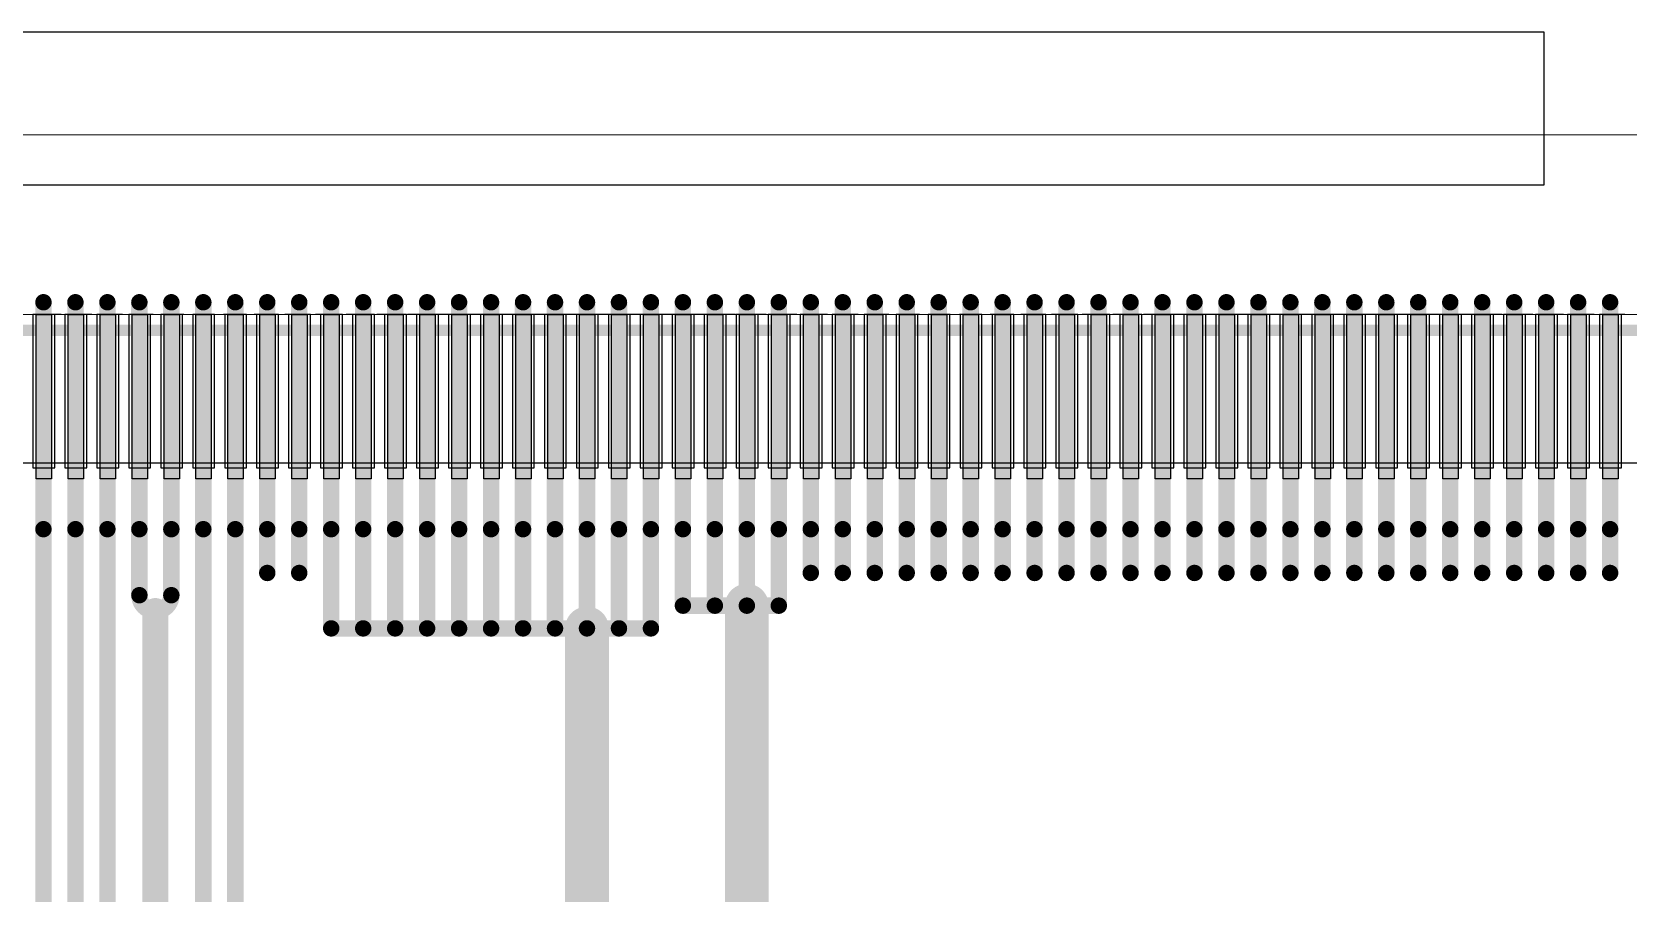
# Model space of a CAD drawing. Header units: millimetres. Extents: x 2479 to 2803, y 2230 to 2386.
# Drawn here: x 2553.25 to 2560.54, y 2305.54 to 2309.48 of the extents above; entities that cross this region are included whole.
import ezdxf

# ---------------------------------------------------------------- set-up
doc = ezdxf.new("R2010")
doc.units = ezdxf.units.MM
for name, color, linetype in [('DWG', 7, 'Continuous'), ('fpc', 40, 'Continuous'), ('LAYER_23', 9, 'Continuous')]:
    doc.layers.add(name, color=color, linetype=linetype)
doc.layers.add('OBJ-DIM标注层', color=2, linetype='Continuous', lineweight=18)

# ---------------------------------------------------------------- blocks, each defined once
blk = doc.blocks.new('ROUND_11')
at = {"const_width": 0.0375}
blk.add_lwpolyline([(-0.01875, 0, 1), (0.01875, 0, 1)], format="xyb", close=True, dxfattribs=at)
blk = doc.blocks.new('ROUND_14')
at = {"const_width": 0.06}
blk.add_lwpolyline([(-0.03, 0, 1), (0.03, 0, 1)], format="xyb", close=True, dxfattribs=at)
blk = doc.blocks.new('ROUND_17')
at = {"const_width": 0.1}
blk.add_lwpolyline([(-0.05, 0, 1), (0.05, 0, 1)], format="xyb", close=True, dxfattribs=at)

msp = doc.modelspace()

# ---------------------------------------------------------------- linework, layer by layer
at = {"color": 0}
for p, q in [((2553.3553, 2308.1869), (2553.2553, 2308.1869)), ((2553.2553, 2308.1869), (2553.2553, 2307.4869)), ((2553.3553, 2308.1869), (2553.2553, 2308.1869)), ((2553.2553, 2308.1869), (2553.2553, 2307.4869)), ((2553.3843, 2308.1869), (2553.2863, 2308.1869)), ((2553.3843, 2308.1869), (2553.2863, 2308.1869)), ((2553.3553, 2307.4869), (2553.3553, 2308.1869)), ((2553.3553, 2307.4869), (2553.3553, 2308.1869)), ((2553.5013, 2308.1869), (2553.4013, 2308.1869)), ((2553.4013, 2308.1869), (2553.4013, 2307.4869)), ((2553.5013, 2308.1869), (2553.4013, 2308.1869)), ((2553.4013, 2308.1869), (2553.4013, 2307.4869)), ((2553.5243, 2308.1869), (2553.4263, 2308.1869)), ((2553.5243, 2308.1869), (2553.4263, 2308.1869)), ((2553.5013, 2307.4869), (2553.5013, 2308.1869)), ((2553.5013, 2307.4869), (2553.5013, 2308.1869)), ((2553.6473, 2308.1869), (2553.5473, 2308.1869)), ((2553.5473, 2308.1869), (2553.5473, 2307.4869)), ((2553.6473, 2308.1869), (2553.5473, 2308.1869)), ((2553.5473, 2308.1869), (2553.5473, 2307.4869)), ((2553.6643, 2308.1869), (2553.5663, 2308.1869)), ((2553.6643, 2308.1869), (2553.5663, 2308.1869)), ((2553.6473, 2307.4869), (2553.6473, 2308.1869)), ((2553.6473, 2307.4869), (2553.6473, 2308.1869)), ((2553.7933, 2308.1869), (2553.6933, 2308.1869)), ((2553.6933, 2308.1869), (2553.6933, 2307.4869)), ((2553.7933, 2308.1869), (2553.6933, 2308.1869)), ((2553.6933, 2308.1869), (2553.6933, 2307.4869)), ((2553.8043, 2308.1869), (2553.7063, 2308.1869)), ((2553.8043, 2308.1869), (2553.7063, 2308.1869)), ((2553.7933, 2307.4869), (2553.7933, 2308.1869)), ((2553.7933, 2307.4869), (2553.7933, 2308.1869)), ((2553.9393, 2308.1869), (2553.8393, 2308.1869)), ((2553.8393, 2308.1869), (2553.8393, 2307.4869)), ((2553.9393, 2308.1869), (2553.8393, 2308.1869)), ((2553.8393, 2308.1869), (2553.8393, 2307.4869)), ((2553.9443, 2308.1869), (2553.8463, 2308.1869)), ((2553.9443, 2308.1869), (2553.8463, 2308.1869)), ((2553.9393, 2307.4869), (2553.9393, 2308.1869)), ((2553.9393, 2307.4869), (2553.9393, 2308.1869)), ((2554.0853, 2308.1869), (2553.9853, 2308.1869)), ((2553.9853, 2308.1869), (2553.9853, 2307.4869)), ((2554.0853, 2308.1869), (2553.9853, 2308.1869)), ((2553.9853, 2308.1869), (2553.9853, 2307.4869)), ((2554.0843, 2308.1869), (2553.9863, 2308.1869)), ((2554.0843, 2308.1869), (2553.9863, 2308.1869)), ((2554.0853, 2307.4869), (2554.0853, 2308.1869)), ((2554.0853, 2307.4869), (2554.0853, 2308.1869)), ((2554.2243, 2308.1869), (2554.1263, 2308.1869)), ((2554.2243, 2308.1869), (2554.1263, 2308.1869)), ((2554.2313, 2308.1869), (2554.1313, 2308.1869)), ((2554.1313, 2308.1869), (2554.1313, 2307.4869)), ((2554.2313, 2308.1869), (2554.1313, 2308.1869)), ((2554.1313, 2308.1869), (2554.1313, 2307.4869)), ((2554.2313, 2307.4869), (2554.2313, 2308.1869)), ((2554.2313, 2307.4869), (2554.2313, 2308.1869)), ((2554.3643, 2308.1869), (2554.2663, 2308.1869)), ((2554.3643, 2308.1869), (2554.2663, 2308.1869)), ((2554.3773, 2308.1869), (2554.2773, 2308.1869)), ((2554.2773, 2308.1869), (2554.2773, 2307.4869)), ((2554.3773, 2308.1869), (2554.2773, 2308.1869)), ((2554.2773, 2308.1869), (2554.2773, 2307.4869)), ((2554.3773, 2307.4869), (2554.3773, 2308.1869)), ((2554.3773, 2307.4869), (2554.3773, 2308.1869)), ((2554.5043, 2308.1869), (2554.4063, 2308.1869)), ((2554.5043, 2308.1869), (2554.4063, 2308.1869)), ((2554.5233, 2308.1869), (2554.4233, 2308.1869)), ((2554.4233, 2308.1869), (2554.4233, 2307.4869)), ((2554.5233, 2308.1869), (2554.4233, 2308.1869)), ((2554.4233, 2308.1869), (2554.4233, 2307.4869)), ((2554.5233, 2307.4869), (2554.5233, 2308.1869)), ((2554.5233, 2307.4869), (2554.5233, 2308.1869)), ((2554.6443, 2308.1869), (2554.5463, 2308.1869)), ((2554.6443, 2308.1869), (2554.5463, 2308.1869)), ((2554.6693, 2308.1869), (2554.5693, 2308.1869)), ((2554.5693, 2308.1869), (2554.5693, 2307.4869)), ((2554.6693, 2308.1869), (2554.5693, 2308.1869)), ((2554.5693, 2308.1869), (2554.5693, 2307.4869)), ((2554.6693, 2307.4869), (2554.6693, 2308.1869)), ((2554.6693, 2307.4869), (2554.6693, 2308.1869)), ((2554.7843, 2308.1869), (2554.6863, 2308.1869)), ((2554.7843, 2308.1869), (2554.6863, 2308.1869)), ((2554.8153, 2308.1869), (2554.7153, 2308.1869)), ((2554.7153, 2308.1869), (2554.7153, 2307.4869)), ((2554.8153, 2308.1869), (2554.7153, 2308.1869)), ((2554.7153, 2308.1869), (2554.7153, 2307.4869)), ((2554.8153, 2307.4869), (2554.8153, 2308.1869)), ((2554.8153, 2307.4869), (2554.8153, 2308.1869)), ((2554.9243, 2308.1869), (2554.8263, 2308.1869)), ((2554.9243, 2308.1869), (2554.8263, 2308.1869)), ((2554.9613, 2308.1869), (2554.8613, 2308.1869)), ((2554.8613, 2308.1869), (2554.8613, 2307.4869)), ((2554.9613, 2308.1869), (2554.8613, 2308.1869)), ((2554.8613, 2308.1869), (2554.8613, 2307.4869)), ((2554.9613, 2307.4869), (2554.9613, 2308.1869)), ((2554.9613, 2307.4869), (2554.9613, 2308.1869)), ((2555.0643, 2308.1869), (2554.9663, 2308.1869)), ((2555.0643, 2308.1869), (2554.9663, 2308.1869)), ((2555.1073, 2308.1869), (2555.0073, 2308.1869)), ((2555.0073, 2308.1869), (2555.0073, 2307.4869)), ((2555.1073, 2308.1869), (2555.0073, 2308.1869)), ((2555.0073, 2308.1869), (2555.0073, 2307.4869)), ((2555.2043, 2308.1869), (2555.1063, 2308.1869)), ((2555.2043, 2308.1869), (2555.1063, 2308.1869)), ((2555.1073, 2307.4869), (2555.1073, 2308.1869)), ((2555.1073, 2307.4869), (2555.1073, 2308.1869)), ((2555.2533, 2308.1869), (2555.1533, 2308.1869)), ((2555.1533, 2308.1869), (2555.1533, 2307.4869)), ((2555.2533, 2308.1869), (2555.1533, 2308.1869)), ((2555.1533, 2308.1869), (2555.1533, 2307.4869)), ((2555.3443, 2308.1869), (2555.2463, 2308.1869)), ((2555.3443, 2308.1869), (2555.2463, 2308.1869)), ((2555.2533, 2307.4869), (2555.2533, 2308.1869)), ((2555.2533, 2307.4869), (2555.2533, 2308.1869)), ((2555.3993, 2308.1869), (2555.2993, 2308.1869)), ((2555.2993, 2308.1869), (2555.2993, 2307.4869)), ((2555.3993, 2308.1869), (2555.2993, 2308.1869)), ((2555.2993, 2308.1869), (2555.2993, 2307.4869)), ((2555.4843, 2308.1869), (2555.3863, 2308.1869)), ((2555.4843, 2308.1869), (2555.3863, 2308.1869)), ((2555.3993, 2307.4869), (2555.3993, 2308.1869)), ((2555.3993, 2307.4869), (2555.3993, 2308.1869)), ((2555.5453, 2308.1869), (2555.4453, 2308.1869)), ((2555.4453, 2308.1869), (2555.4453, 2307.4869)), ((2555.5453, 2308.1869), (2555.4453, 2308.1869)), ((2555.4453, 2308.1869), (2555.4453, 2307.4869)), ((2555.6243, 2308.1869), (2555.5263, 2308.1869)), ((2555.6243, 2308.1869), (2555.5263, 2308.1869)), ((2555.5453, 2307.4869), (2555.5453, 2308.1869)), ((2555.5453, 2307.4869), (2555.5453, 2308.1869)), ((2555.6913, 2308.1869), (2555.5913, 2308.1869)), ((2555.5913, 2308.1869), (2555.5913, 2307.4869)), ((2555.6913, 2308.1869), (2555.5913, 2308.1869)), ((2555.5913, 2308.1869), (2555.5913, 2307.4869)), ((2555.7643, 2308.1869), (2555.6663, 2308.1869)), ((2555.7643, 2308.1869), (2555.6663, 2308.1869)), ((2555.6913, 2307.4869), (2555.6913, 2308.1869)), ((2555.6913, 2307.4869), (2555.6913, 2308.1869)), ((2555.8373, 2308.1869), (2555.7373, 2308.1869)), ((2555.7373, 2308.1869), (2555.7373, 2307.4869)), ((2555.8373, 2308.1869), (2555.7373, 2308.1869)), ((2555.7373, 2308.1869), (2555.7373, 2307.4869)), ((2555.9043, 2308.1869), (2555.8063, 2308.1869)), ((2555.9043, 2308.1869), (2555.8063, 2308.1869)), ((2555.8373, 2307.4869), (2555.8373, 2308.1869)), ((2555.8373, 2307.4869), (2555.8373, 2308.1869)), ((2555.9833, 2308.1869), (2555.8833, 2308.1869)), ((2555.8833, 2308.1869), (2555.8833, 2307.4869)), ((2555.9833, 2308.1869), (2555.8833, 2308.1869)), ((2555.8833, 2308.1869), (2555.8833, 2307.4869)), ((2556.0443, 2308.1869), (2555.9463, 2308.1869)), ((2556.0443, 2308.1869), (2555.9463, 2308.1869)), ((2555.9833, 2307.4869), (2555.9833, 2308.1869)), ((2555.9833, 2307.4869), (2555.9833, 2308.1869)), ((2556.1293, 2308.1869), (2556.0293, 2308.1869)), ((2556.0293, 2308.1869), (2556.0293, 2307.4869)), ((2556.1293, 2308.1869), (2556.0293, 2308.1869)), ((2556.0293, 2308.1869), (2556.0293, 2307.4869)), ((2556.1843, 2308.1869), (2556.0863, 2308.1869)), ((2556.1843, 2308.1869), (2556.0863, 2308.1869)), ((2556.1293, 2307.4869), (2556.1293, 2308.1869)), ((2556.1293, 2307.4869), (2556.1293, 2308.1869)), ((2556.2753, 2308.1869), (2556.1753, 2308.1869)), ((2556.1753, 2308.1869), (2556.1753, 2307.4869)), ((2556.2753, 2308.1869), (2556.1753, 2308.1869)), ((2556.1753, 2308.1869), (2556.1753, 2307.4869)), ((2556.3243, 2308.1869), (2556.2263, 2308.1869)), ((2556.3243, 2308.1869), (2556.2263, 2308.1869)), ((2556.2753, 2307.4869), (2556.2753, 2308.1869)), ((2556.2753, 2307.4869), (2556.2753, 2308.1869)), ((2556.4213, 2308.1869), (2556.3213, 2308.1869)), ((2556.3213, 2308.1869), (2556.3213, 2307.4869)), ((2556.4213, 2308.1869), (2556.3213, 2308.1869)), ((2556.3213, 2308.1869), (2556.3213, 2307.4869)), ((2556.4643, 2308.1869), (2556.3663, 2308.1869)), ((2556.4643, 2308.1869), (2556.3663, 2308.1869)), ((2556.4213, 2307.4869), (2556.4213, 2308.1869)), ((2556.4213, 2307.4869), (2556.4213, 2308.1869)), ((2556.5673, 2308.1869), (2556.4673, 2308.1869)), ((2556.4673, 2308.1869), (2556.4673, 2307.4869)), ((2556.5673, 2308.1869), (2556.4673, 2308.1869)), ((2556.4673, 2308.1869), (2556.4673, 2307.4869)), ((2556.6043, 2308.1869), (2556.5063, 2308.1869)), ((2556.6043, 2308.1869), (2556.5063, 2308.1869)), ((2556.5673, 2307.4869), (2556.5673, 2308.1869)), ((2556.5673, 2307.4869), (2556.5673, 2308.1869)), ((2556.7133, 2308.1869), (2556.6133, 2308.1869)), ((2556.6133, 2308.1869), (2556.6133, 2307.4869)), ((2556.7133, 2308.1869), (2556.6133, 2308.1869)), ((2556.6133, 2308.1869), (2556.6133, 2307.4869)), ((2556.7443, 2308.1869), (2556.6463, 2308.1869)), ((2556.7443, 2308.1869), (2556.6463, 2308.1869)), ((2556.7133, 2307.4869), (2556.7133, 2308.1869)), ((2556.7133, 2307.4869), (2556.7133, 2308.1869)), ((2556.8593, 2308.1869), (2556.7593, 2308.1869)), ((2556.7593, 2308.1869), (2556.7593, 2307.4869)), ((2556.8593, 2308.1869), (2556.7593, 2308.1869)), ((2556.7593, 2308.1869), (2556.7593, 2307.4869)), ((2556.8843, 2308.1869), (2556.7863, 2308.1869)), ((2556.8843, 2308.1869), (2556.7863, 2308.1869)), ((2556.8593, 2307.4869), (2556.8593, 2308.1869)), ((2556.8593, 2307.4869), (2556.8593, 2308.1869)), ((2557.0053, 2308.1869), (2556.9053, 2308.1869)), ((2556.9053, 2308.1869), (2556.9053, 2307.4869)), ((2557.0053, 2308.1869), (2556.9053, 2308.1869)), ((2556.9053, 2308.1869), (2556.9053, 2307.4869)), ((2557.0243, 2308.1869), (2556.9263, 2308.1869)), ((2557.0243, 2308.1869), (2556.9263, 2308.1869)), ((2557.0053, 2307.4869), (2557.0053, 2308.1869)), ((2557.0053, 2307.4869), (2557.0053, 2308.1869)), ((2557.1513, 2308.1869), (2557.0513, 2308.1869)), ((2557.0513, 2308.1869), (2557.0513, 2307.4869)), ((2557.1513, 2308.1869), (2557.0513, 2308.1869)), ((2557.0513, 2308.1869), (2557.0513, 2307.4869)), ((2557.1643, 2308.1869), (2557.0663, 2308.1869)), ((2557.1643, 2308.1869), (2557.0663, 2308.1869)), ((2557.1513, 2307.4869), (2557.1513, 2308.1869)), ((2557.1513, 2307.4869), (2557.1513, 2308.1869)), ((2557.2973, 2308.1869), (2557.1973, 2308.1869)), ((2557.1973, 2308.1869), (2557.1973, 2307.4869)), ((2557.2973, 2308.1869), (2557.1973, 2308.1869)), ((2557.1973, 2308.1869), (2557.1973, 2307.4869)), ((2557.3043, 2308.1869), (2557.2063, 2308.1869)), ((2557.3043, 2308.1869), (2557.2063, 2308.1869)), ((2557.2973, 2307.4869), (2557.2973, 2308.1869)), ((2557.2973, 2307.4869), (2557.2973, 2308.1869)), ((2557.4433, 2308.1869), (2557.3433, 2308.1869)), ((2557.3433, 2308.1869), (2557.3433, 2307.4869)), ((2557.4433, 2308.1869), (2557.3433, 2308.1869)), ((2557.3433, 2308.1869), (2557.3433, 2307.4869)), ((2557.4443, 2308.1869), (2557.3463, 2308.1869)), ((2557.4443, 2308.1869), (2557.3463, 2308.1869)), ((2557.4433, 2307.4869), (2557.4433, 2308.1869)), ((2557.4433, 2307.4869), (2557.4433, 2308.1869)), ((2557.5843, 2308.1869), (2557.4863, 2308.1869)), ((2557.5843, 2308.1869), (2557.4863, 2308.1869)), ((2557.5893, 2308.1869), (2557.4893, 2308.1869)), ((2557.4893, 2308.1869), (2557.4893, 2307.4869)), ((2557.5893, 2308.1869), (2557.4893, 2308.1869)), ((2557.4893, 2308.1869), (2557.4893, 2307.4869)), ((2557.5893, 2307.4869), (2557.5893, 2308.1869)), ((2557.5893, 2307.4869), (2557.5893, 2308.1869)), ((2557.7243, 2308.1869), (2557.6263, 2308.1869)), ((2557.7243, 2308.1869), (2557.6263, 2308.1869)), ((2557.7353, 2308.1869), (2557.6353, 2308.1869)), ((2557.6353, 2308.1869), (2557.6353, 2307.4869)), ((2557.7353, 2308.1869), (2557.6353, 2308.1869)), ((2557.6353, 2308.1869), (2557.6353, 2307.4869)), ((2557.7353, 2307.4869), (2557.7353, 2308.1869)), ((2557.7353, 2307.4869), (2557.7353, 2308.1869)), ((2557.8643, 2308.1869), (2557.7663, 2308.1869)), ((2557.8643, 2308.1869), (2557.7663, 2308.1869)), ((2557.8813, 2308.1869), (2557.7813, 2308.1869)), ((2557.7813, 2308.1869), (2557.7813, 2307.4869)), ((2557.8813, 2308.1869), (2557.7813, 2308.1869)), ((2557.7813, 2308.1869), (2557.7813, 2307.4869)), ((2557.8813, 2307.4869), (2557.8813, 2308.1869)), ((2557.8813, 2307.4869), (2557.8813, 2308.1869)), ((2558.0043, 2308.1869), (2557.9063, 2308.1869)), ((2558.0043, 2308.1869), (2557.9063, 2308.1869)), ((2558.0273, 2308.1869), (2557.9273, 2308.1869)), ((2557.9273, 2308.1869), (2557.9273, 2307.4869)), ((2558.0273, 2308.1869), (2557.9273, 2308.1869)), ((2557.9273, 2308.1869), (2557.9273, 2307.4869)), ((2558.0273, 2307.4869), (2558.0273, 2308.1869)), ((2558.0273, 2307.4869), (2558.0273, 2308.1869)), ((2558.1443, 2308.1869), (2558.0463, 2308.1869)), ((2558.1443, 2308.1869), (2558.0463, 2308.1869)), ((2558.1733, 2308.1869), (2558.0733, 2308.1869)), ((2558.0733, 2308.1869), (2558.0733, 2307.4869)), ((2558.1733, 2308.1869), (2558.0733, 2308.1869)), ((2558.0733, 2308.1869), (2558.0733, 2307.4869)), ((2558.1733, 2307.4869), (2558.1733, 2308.1869)), ((2558.1733, 2307.4869), (2558.1733, 2308.1869)), ((2558.2843, 2308.1869), (2558.1863, 2308.1869)), ((2558.2843, 2308.1869), (2558.1863, 2308.1869)), ((2558.3193, 2308.1869), (2558.2193, 2308.1869)), ((2558.2193, 2308.1869), (2558.2193, 2307.4869)), ((2558.3193, 2308.1869), (2558.2193, 2308.1869)), ((2558.2193, 2308.1869), (2558.2193, 2307.4869)), ((2558.3193, 2307.4869), (2558.3193, 2308.1869)), ((2558.3193, 2307.4869), (2558.3193, 2308.1869)), ((2558.4243, 2308.1869), (2558.3263, 2308.1869)), ((2558.4243, 2308.1869), (2558.3263, 2308.1869)), ((2558.4653, 2308.1869), (2558.3653, 2308.1869)), ((2558.3653, 2308.1869), (2558.3653, 2307.4869)), ((2558.4653, 2308.1869), (2558.3653, 2308.1869)), ((2558.3653, 2308.1869), (2558.3653, 2307.4869)), ((2558.4653, 2307.4869), (2558.4653, 2308.1869)), ((2558.4653, 2307.4869), (2558.4653, 2308.1869)), ((2558.5643, 2308.1869), (2558.4663, 2308.1869)), ((2558.5643, 2308.1869), (2558.4663, 2308.1869)), ((2558.6113, 2308.1869), (2558.5113, 2308.1869)), ((2558.5113, 2308.1869), (2558.5113, 2307.4869)), ((2558.6113, 2308.1869), (2558.5113, 2308.1869)), ((2558.5113, 2308.1869), (2558.5113, 2307.4869)), ((2558.7043, 2308.1869), (2558.6063, 2308.1869)), ((2558.7043, 2308.1869), (2558.6063, 2308.1869)), ((2558.6113, 2307.4869), (2558.6113, 2308.1869)), ((2558.6113, 2307.4869), (2558.6113, 2308.1869)), ((2558.7573, 2308.1869), (2558.6573, 2308.1869)), ((2558.6573, 2308.1869), (2558.6573, 2307.4869)), ((2558.7573, 2308.1869), (2558.6573, 2308.1869)), ((2558.6573, 2308.1869), (2558.6573, 2307.4869)), ((2558.8443, 2308.1869), (2558.7463, 2308.1869)), ((2558.8443, 2308.1869), (2558.7463, 2308.1869)), ((2558.7573, 2307.4869), (2558.7573, 2308.1869)), ((2558.7573, 2307.4869), (2558.7573, 2308.1869)), ((2558.9033, 2308.1869), (2558.8033, 2308.1869)), ((2558.8033, 2308.1869), (2558.8033, 2307.4869)), ((2558.9033, 2308.1869), (2558.8033, 2308.1869)), ((2558.8033, 2308.1869), (2558.8033, 2307.4869)), ((2558.9843, 2308.1869), (2558.8863, 2308.1869)), ((2558.9843, 2308.1869), (2558.8863, 2308.1869)), ((2558.9033, 2307.4869), (2558.9033, 2308.1869)), ((2558.9033, 2307.4869), (2558.9033, 2308.1869)), ((2559.0493, 2308.1869), (2558.9493, 2308.1869)), ((2558.9493, 2308.1869), (2558.9493, 2307.4869)), ((2559.0493, 2308.1869), (2558.9493, 2308.1869)), ((2558.9493, 2308.1869), (2558.9493, 2307.4869)), ((2559.1243, 2308.1869), (2559.0263, 2308.1869)), ((2559.1243, 2308.1869), (2559.0263, 2308.1869)), ((2559.0493, 2307.4869), (2559.0493, 2308.1869)), ((2559.0493, 2307.4869), (2559.0493, 2308.1869)), ((2559.1953, 2308.1869), (2559.0953, 2308.1869)), ((2559.0953, 2308.1869), (2559.0953, 2307.4869)), ((2559.1953, 2308.1869), (2559.0953, 2308.1869)), ((2559.0953, 2308.1869), (2559.0953, 2307.4869)), ((2559.2643, 2308.1869), (2559.1663, 2308.1869)), ((2559.2643, 2308.1869), (2559.1663, 2308.1869)), ((2559.1953, 2307.4869), (2559.1953, 2308.1869)), ((2559.1953, 2307.4869), (2559.1953, 2308.1869)), ((2559.3413, 2308.1869), (2559.2413, 2308.1869)), ((2559.2413, 2308.1869), (2559.2413, 2307.4869)), ((2559.3413, 2308.1869), (2559.2413, 2308.1869)), ((2559.2413, 2308.1869), (2559.2413, 2307.4869)), ((2559.4043, 2308.1869), (2559.3063, 2308.1869)), ((2559.4043, 2308.1869), (2559.3063, 2308.1869)), ((2559.3413, 2307.4869), (2559.3413, 2308.1869)), ((2559.3413, 2307.4869), (2559.3413, 2308.1869)), ((2559.4873, 2308.1869), (2559.3873, 2308.1869)), ((2559.3873, 2308.1869), (2559.3873, 2307.4869)), ((2559.4873, 2308.1869), (2559.3873, 2308.1869)), ((2559.3873, 2308.1869), (2559.3873, 2307.4869)), ((2559.5443, 2308.1869), (2559.4463, 2308.1869)), ((2559.5443, 2308.1869), (2559.4463, 2308.1869)), ((2559.4873, 2307.4869), (2559.4873, 2308.1869)), ((2559.4873, 2307.4869), (2559.4873, 2308.1869)), ((2559.6333, 2308.1869), (2559.5333, 2308.1869)), ((2559.5333, 2308.1869), (2559.5333, 2307.4869)), ((2559.6333, 2308.1869), (2559.5333, 2308.1869)), ((2559.5333, 2308.1869), (2559.5333, 2307.4869)), ((2559.6843, 2308.1869), (2559.5863, 2308.1869)), ((2559.6843, 2308.1869), (2559.5863, 2308.1869)), ((2559.6333, 2307.4869), (2559.6333, 2308.1869)), ((2559.6333, 2307.4869), (2559.6333, 2308.1869)), ((2559.7793, 2308.1869), (2559.6793, 2308.1869)), ((2559.6793, 2308.1869), (2559.6793, 2307.4869)), ((2559.7793, 2308.1869), (2559.6793, 2308.1869)), ((2559.6793, 2308.1869), (2559.6793, 2307.4869)), ((2559.8243, 2308.1869), (2559.7263, 2308.1869)), ((2559.8243, 2308.1869), (2559.7263, 2308.1869)), ((2559.7793, 2307.4869), (2559.7793, 2308.1869)), ((2559.7793, 2307.4869), (2559.7793, 2308.1869)), ((2559.9253, 2308.1869), (2559.8253, 2308.1869)), ((2559.8253, 2308.1869), (2559.8253, 2307.4869)), ((2559.9253, 2308.1869), (2559.8253, 2308.1869)), ((2559.8253, 2308.1869), (2559.8253, 2307.4869)), ((2559.9643, 2308.1869), (2559.8663, 2308.1869)), ((2559.9643, 2308.1869), (2559.8663, 2308.1869)), ((2559.9253, 2307.4869), (2559.9253, 2308.1869)), ((2559.9253, 2307.4869), (2559.9253, 2308.1869)), ((2560.0713, 2308.1869), (2559.9713, 2308.1869)), ((2559.9713, 2308.1869), (2559.9713, 2307.4869)), ((2560.0713, 2308.1869), (2559.9713, 2308.1869)), ((2559.9713, 2308.1869), (2559.9713, 2307.4869)), ((2560.1043, 2308.1869), (2560.0063, 2308.1869)), ((2560.1043, 2308.1869), (2560.0063, 2308.1869)), ((2560.0713, 2307.4869), (2560.0713, 2308.1869)), ((2560.0713, 2307.4869), (2560.0713, 2308.1869)), ((2560.2173, 2308.1869), (2560.1173, 2308.1869)), ((2560.1173, 2308.1869), (2560.1173, 2307.4869)), ((2560.2173, 2308.1869), (2560.1173, 2308.1869)), ((2560.1173, 2308.1869), (2560.1173, 2307.4869)), ((2560.2443, 2308.1869), (2560.1463, 2308.1869)), ((2560.2443, 2308.1869), (2560.1463, 2308.1869)), ((2560.2173, 2307.4869), (2560.2173, 2308.1869)), ((2560.2173, 2307.4869), (2560.2173, 2308.1869)), ((2560.3633, 2308.1869), (2560.2633, 2308.1869)), ((2560.2633, 2308.1869), (2560.2633, 2307.4869)), ((2560.3633, 2308.1869), (2560.2633, 2308.1869)), ((2560.2633, 2308.1869), (2560.2633, 2307.4869)), ((2560.3843, 2308.1869), (2560.2863, 2308.1869)), ((2560.3843, 2308.1869), (2560.2863, 2308.1869)), ((2560.3633, 2307.4869), (2560.3633, 2308.1869)), ((2560.3633, 2307.4869), (2560.3633, 2308.1869)), ((2560.5093, 2308.1869), (2560.4093, 2308.1869)), ((2560.4093, 2308.1869), (2560.4093, 2307.4869)), ((2560.5093, 2308.1869), (2560.4093, 2308.1869)), ((2560.4093, 2308.1869), (2560.4093, 2307.4869)), ((2560.5243, 2308.1869), (2560.4263, 2308.1869)), ((2560.5243, 2308.1869), (2560.4263, 2308.1869)), ((2560.5093, 2307.4869), (2560.5093, 2308.1869)), ((2560.5093, 2307.4869), (2560.5093, 2308.1869)), ((2553.2553, 2307.4869), (2553.3553, 2307.4869)), ((2553.2553, 2307.4869), (2553.3553, 2307.4869)), ((2553.4013, 2307.4869), (2553.5013, 2307.4869)), ((2553.4013, 2307.4869), (2553.5013, 2307.4869)), ((2553.5473, 2307.4869), (2553.6473, 2307.4869)), ((2553.5473, 2307.4869), (2553.6473, 2307.4869)), ((2553.6933, 2307.4869), (2553.7933, 2307.4869)), ((2553.6933, 2307.4869), (2553.7933, 2307.4869)), ((2553.8393, 2307.4869), (2553.9393, 2307.4869)), ((2553.8393, 2307.4869), (2553.9393, 2307.4869)), ((2553.9853, 2307.4869), (2554.0853, 2307.4869)), ((2553.9853, 2307.4869), (2554.0853, 2307.4869)), ((2554.1313, 2307.4869), (2554.2313, 2307.4869)), ((2554.1313, 2307.4869), (2554.2313, 2307.4869)), ((2554.2773, 2307.4869), (2554.3773, 2307.4869)), ((2554.2773, 2307.4869), (2554.3773, 2307.4869)), ((2554.4233, 2307.4869), (2554.5233, 2307.4869)), ((2554.4233, 2307.4869), (2554.5233, 2307.4869)), ((2554.5693, 2307.4869), (2554.6693, 2307.4869)), ((2554.5693, 2307.4869), (2554.6693, 2307.4869)), ((2554.7153, 2307.4869), (2554.8153, 2307.4869)), ((2554.7153, 2307.4869), (2554.8153, 2307.4869)), ((2554.8613, 2307.4869), (2554.9613, 2307.4869)), ((2554.8613, 2307.4869), (2554.9613, 2307.4869)), ((2555.0073, 2307.4869), (2555.1073, 2307.4869)), ((2555.0073, 2307.4869), (2555.1073, 2307.4869)), ((2555.1533, 2307.4869), (2555.2533, 2307.4869)), ((2555.1533, 2307.4869), (2555.2533, 2307.4869)), ((2555.2993, 2307.4869), (2555.3993, 2307.4869)), ((2555.2993, 2307.4869), (2555.3993, 2307.4869)), ((2555.4453, 2307.4869), (2555.5453, 2307.4869)), ((2555.4453, 2307.4869), (2555.5453, 2307.4869)), ((2555.5913, 2307.4869), (2555.6913, 2307.4869)), ((2555.5913, 2307.4869), (2555.6913, 2307.4869)), ((2555.7373, 2307.4869), (2555.8373, 2307.4869)), ((2555.7373, 2307.4869), (2555.8373, 2307.4869)), ((2555.8833, 2307.4869), (2555.9833, 2307.4869)), ((2555.8833, 2307.4869), (2555.9833, 2307.4869)), ((2556.0293, 2307.4869), (2556.1293, 2307.4869)), ((2556.0293, 2307.4869), (2556.1293, 2307.4869)), ((2556.1753, 2307.4869), (2556.2753, 2307.4869)), ((2556.1753, 2307.4869), (2556.2753, 2307.4869)), ((2556.3213, 2307.4869), (2556.4213, 2307.4869)), ((2556.3213, 2307.4869), (2556.4213, 2307.4869)), ((2556.4673, 2307.4869), (2556.5673, 2307.4869)), ((2556.4673, 2307.4869), (2556.5673, 2307.4869)), ((2556.6133, 2307.4869), (2556.7133, 2307.4869)), ((2556.6133, 2307.4869), (2556.7133, 2307.4869)), ((2556.7593, 2307.4869), (2556.8593, 2307.4869)), ((2556.7593, 2307.4869), (2556.8593, 2307.4869)), ((2556.9053, 2307.4869), (2557.0053, 2307.4869)), ((2556.9053, 2307.4869), (2557.0053, 2307.4869)), ((2557.0513, 2307.4869), (2557.1513, 2307.4869)), ((2557.0513, 2307.4869), (2557.1513, 2307.4869)), ((2557.1973, 2307.4869), (2557.2973, 2307.4869)), ((2557.1973, 2307.4869), (2557.2973, 2307.4869)), ((2557.3433, 2307.4869), (2557.4433, 2307.4869)), ((2557.3433, 2307.4869), (2557.4433, 2307.4869)), ((2557.4893, 2307.4869), (2557.5893, 2307.4869)), ((2557.4893, 2307.4869), (2557.5893, 2307.4869)), ((2557.6353, 2307.4869), (2557.7353, 2307.4869)), ((2557.6353, 2307.4869), (2557.7353, 2307.4869)), ((2557.7813, 2307.4869), (2557.8813, 2307.4869)), ((2557.7813, 2307.4869), (2557.8813, 2307.4869)), ((2557.9273, 2307.4869), (2558.0273, 2307.4869)), ((2557.9273, 2307.4869), (2558.0273, 2307.4869)), ((2558.0733, 2307.4869), (2558.1733, 2307.4869)), ((2558.0733, 2307.4869), (2558.1733, 2307.4869)), ((2558.2193, 2307.4869), (2558.3193, 2307.4869)), ((2558.2193, 2307.4869), (2558.3193, 2307.4869)), ((2558.3653, 2307.4869), (2558.4653, 2307.4869)), ((2558.3653, 2307.4869), (2558.4653, 2307.4869)), ((2558.5113, 2307.4869), (2558.6113, 2307.4869)), ((2558.5113, 2307.4869), (2558.6113, 2307.4869)), ((2558.6573, 2307.4869), (2558.7573, 2307.4869)), ((2558.6573, 2307.4869), (2558.7573, 2307.4869)), ((2558.8033, 2307.4869), (2558.9033, 2307.4869)), ((2558.8033, 2307.4869), (2558.9033, 2307.4869)), ((2558.9493, 2307.4869), (2559.0493, 2307.4869)), ((2558.9493, 2307.4869), (2559.0493, 2307.4869)), ((2559.0953, 2307.4869), (2559.1953, 2307.4869)), ((2559.0953, 2307.4869), (2559.1953, 2307.4869)), ((2559.2413, 2307.4869), (2559.3413, 2307.4869)), ((2559.2413, 2307.4869), (2559.3413, 2307.4869)), ((2559.3873, 2307.4869), (2559.4873, 2307.4869)), ((2559.3873, 2307.4869), (2559.4873, 2307.4869)), ((2559.5333, 2307.4869), (2559.6333, 2307.4869)), ((2559.5333, 2307.4869), (2559.6333, 2307.4869)), ((2559.6793, 2307.4869), (2559.7793, 2307.4869)), ((2559.6793, 2307.4869), (2559.7793, 2307.4869)), ((2559.8253, 2307.4869), (2559.9253, 2307.4869)), ((2559.8253, 2307.4869), (2559.9253, 2307.4869)), ((2559.9713, 2307.4869), (2560.0713, 2307.4869)), ((2559.9713, 2307.4869), (2560.0713, 2307.4869)), ((2560.1173, 2307.4869), (2560.2173, 2307.4869)), ((2560.1173, 2307.4869), (2560.2173, 2307.4869)), ((2560.2633, 2307.4869), (2560.3633, 2307.4869)), ((2560.2633, 2307.4869), (2560.3633, 2307.4869)), ((2560.4093, 2307.4869), (2560.5093, 2307.4869)), ((2560.4093, 2307.4869), (2560.5093, 2307.4869))]:
    msp.add_line(p, q, dxfattribs=at)
for points in [[(2544.5554, 2309.4779), (2560.1554, 2309.4779), (2560.1554, 2308.7779), (2544.5554, 2308.7779)], [(2553.2703, 2308.1869), (2553.3403, 2308.1869), (2553.3403, 2307.4369), (2553.2703, 2307.4369)], [(2553.4163, 2308.1869), (2553.4863, 2308.1869), (2553.4863, 2307.4369), (2553.4163, 2307.4369)], [(2553.5623, 2308.1869), (2553.6323, 2308.1869), (2553.6323, 2307.4369), (2553.5623, 2307.4369)], [(2553.7083, 2308.1869), (2553.7783, 2308.1869), (2553.7783, 2307.4369), (2553.7083, 2307.4369)], [(2553.8543, 2308.1869), (2553.9243, 2308.1869), (2553.9243, 2307.4369), (2553.8543, 2307.4369)], [(2554.0003, 2308.1869), (2554.0703, 2308.1869), (2554.0703, 2307.4369), (2554.0003, 2307.4369)], [(2554.1463, 2308.1869), (2554.2163, 2308.1869), (2554.2163, 2307.4369), (2554.1463, 2307.4369)], [(2554.2923, 2308.1869), (2554.3623, 2308.1869), (2554.3623, 2307.4369), (2554.2923, 2307.4369)], [(2554.4383, 2308.1869), (2554.5083, 2308.1869), (2554.5083, 2307.4369), (2554.4383, 2307.4369)], [(2554.5843, 2308.1869), (2554.6543, 2308.1869), (2554.6543, 2307.4369), (2554.5843, 2307.4369)], [(2554.7303, 2308.1869), (2554.8003, 2308.1869), (2554.8003, 2307.4369), (2554.7303, 2307.4369)], [(2554.8763, 2308.1869), (2554.9463, 2308.1869), (2554.9463, 2307.4369), (2554.8763, 2307.4369)], [(2555.0223, 2308.1869), (2555.0923, 2308.1869), (2555.0923, 2307.4369), (2555.0223, 2307.4369)], [(2555.1683, 2308.1869), (2555.2383, 2308.1869), (2555.2383, 2307.4369), (2555.1683, 2307.4369)], [(2555.3143, 2308.1869), (2555.3843, 2308.1869), (2555.3843, 2307.4369), (2555.3143, 2307.4369)], [(2555.4603, 2308.1869), (2555.5303, 2308.1869), (2555.5303, 2307.4369), (2555.4603, 2307.4369)], [(2555.6063, 2308.1869), (2555.6763, 2308.1869), (2555.6763, 2307.4369), (2555.6063, 2307.4369)], [(2555.7523, 2308.1869), (2555.8223, 2308.1869), (2555.8223, 2307.4369), (2555.7523, 2307.4369)], [(2555.8983, 2308.1869), (2555.9683, 2308.1869), (2555.9683, 2307.4369), (2555.8983, 2307.4369)], [(2556.0443, 2308.1869), (2556.1143, 2308.1869), (2556.1143, 2307.4369), (2556.0443, 2307.4369)], [(2556.1903, 2308.1869), (2556.2603, 2308.1869), (2556.2603, 2307.4369), (2556.1903, 2307.4369)], [(2556.3363, 2308.1869), (2556.4063, 2308.1869), (2556.4063, 2307.4369), (2556.3363, 2307.4369)], [(2556.4823, 2308.1869), (2556.5523, 2308.1869), (2556.5523, 2307.4369), (2556.4823, 2307.4369)], [(2556.6283, 2308.1869), (2556.6983, 2308.1869), (2556.6983, 2307.4369), (2556.6283, 2307.4369)], [(2556.7743, 2308.1869), (2556.8443, 2308.1869), (2556.8443, 2307.4369), (2556.7743, 2307.4369)], [(2556.9203, 2308.1869), (2556.9903, 2308.1869), (2556.9903, 2307.4369), (2556.9203, 2307.4369)], [(2557.0663, 2308.1869), (2557.1363, 2308.1869), (2557.1363, 2307.4369), (2557.0663, 2307.4369)], [(2557.2123, 2308.1869), (2557.2823, 2308.1869), (2557.2823, 2307.4369), (2557.2123, 2307.4369)], [(2557.3583, 2308.1869), (2557.4283, 2308.1869), (2557.4283, 2307.4369), (2557.3583, 2307.4369)], [(2557.5043, 2308.1869), (2557.5743, 2308.1869), (2557.5743, 2307.4369), (2557.5043, 2307.4369)], [(2557.6503, 2308.1869), (2557.7203, 2308.1869), (2557.7203, 2307.4369), (2557.6503, 2307.4369)], [(2557.7963, 2308.1869), (2557.8663, 2308.1869), (2557.8663, 2307.4369), (2557.7963, 2307.4369)], [(2557.9423, 2308.1869), (2558.0123, 2308.1869), (2558.0123, 2307.4369), (2557.9423, 2307.4369)], [(2558.0883, 2308.1869), (2558.1583, 2308.1869), (2558.1583, 2307.4369), (2558.0883, 2307.4369)], [(2558.2343, 2308.1869), (2558.3043, 2308.1869), (2558.3043, 2307.4369), (2558.2343, 2307.4369)], [(2558.3803, 2308.1869), (2558.4503, 2308.1869), (2558.4503, 2307.4369), (2558.3803, 2307.4369)], [(2558.5263, 2308.1869), (2558.5963, 2308.1869), (2558.5963, 2307.4369), (2558.5263, 2307.4369)], [(2558.6723, 2308.1869), (2558.7423, 2308.1869), (2558.7423, 2307.4369), (2558.6723, 2307.4369)], [(2558.8183, 2308.1869), (2558.8883, 2308.1869), (2558.8883, 2307.4369), (2558.8183, 2307.4369)], [(2558.9643, 2308.1869), (2559.0343, 2308.1869), (2559.0343, 2307.4369), (2558.9643, 2307.4369)], [(2559.1103, 2308.1869), (2559.1803, 2308.1869), (2559.1803, 2307.4369), (2559.1103, 2307.4369)], [(2559.2563, 2308.1869), (2559.3263, 2308.1869), (2559.3263, 2307.4369), (2559.2563, 2307.4369)], [(2559.4023, 2308.1869), (2559.4723, 2308.1869), (2559.4723, 2307.4369), (2559.4023, 2307.4369)], [(2559.5483, 2308.1869), (2559.6183, 2308.1869), (2559.6183, 2307.4369), (2559.5483, 2307.4369)], [(2559.6943, 2308.1869), (2559.7643, 2308.1869), (2559.7643, 2307.4369), (2559.6943, 2307.4369)], [(2559.8403, 2308.1869), (2559.9103, 2308.1869), (2559.9103, 2307.4369), (2559.8403, 2307.4369)], [(2559.9863, 2308.1869), (2560.0563, 2308.1869), (2560.0563, 2307.4369), (2559.9863, 2307.4369)], [(2560.1323, 2308.1869), (2560.2023, 2308.1869), (2560.2023, 2307.4369), (2560.1323, 2307.4369)], [(2560.2783, 2308.1869), (2560.3483, 2308.1869), (2560.3483, 2307.4369), (2560.2783, 2307.4369)], [(2560.4243, 2308.1869), (2560.4943, 2308.1869), (2560.4943, 2307.4369), (2560.4243, 2307.4369)]]:
    msp.add_lwpolyline(points, close=True)
at = {"layer": 'DWG', "color": 30, "lineweight": 0}
msp.add_line((2563.1653, 2308.1869), (2541.5453, 2308.1869), dxfattribs=at)
msp.add_line((2563.1653, 2308.1869), (2541.5453, 2308.1869), dxfattribs=at)
at = {"layer": 'fpc', "color": 1, "linetype": 'ByBlock'}
msp.add_line((2569.1554, 2307.5079), (2535.5554, 2307.5079), dxfattribs=at)
at = {"layer": 'LAYER_23'}
for points, const_width in [([(2553.3038, 2308.2431), (2553.3038, 2307.2066)], 0.075), ([(2553.4498, 2308.2431), (2553.4498, 2307.2066)], 0.075), ([(2553.5958, 2308.2431), (2553.5958, 2307.2066)], 0.075), ([(2553.7418, 2308.2431), (2553.7418, 2307.2066)], 0.075), ([(2553.8878, 2308.2431), (2553.8878, 2307.2066)], 0.075), ([(2554.0338, 2308.2431), (2554.0338, 2307.2066)], 0.075), ([(2554.1798, 2308.2431), (2554.1798, 2307.2066)], 0.075), ([(2554.3258, 2308.2431), (2554.3258, 2307.2066)], 0.075), ([(2554.4718, 2308.2431), (2554.4718, 2307.2066)], 0.075), ([(2554.6178, 2308.2431), (2554.6178, 2307.2066)], 0.075), ([(2554.7638, 2308.2431), (2554.7638, 2307.2066)], 0.075), ([(2554.9098, 2308.2431), (2554.9098, 2307.2066)], 0.075), ([(2555.0558, 2308.2431), (2555.0558, 2307.2066)], 0.075), ([(2555.2018, 2308.2431), (2555.2018, 2307.2066)], 0.075), ([(2555.3478, 2308.2431), (2555.3478, 2307.2066)], 0.075), ([(2555.4938, 2308.2431), (2555.4938, 2307.2066)], 0.075), ([(2555.6398, 2308.2431), (2555.6398, 2307.2066)], 0.075), ([(2555.7858, 2308.2431), (2555.7858, 2307.2066)], 0.075), ([(2555.9318, 2308.2431), (2555.9318, 2307.2066)], 0.075), ([(2556.0778, 2308.2431), (2556.0778, 2307.2066)], 0.075), ([(2556.2238, 2308.2431), (2556.2238, 2307.2066)], 0.075), ([(2556.3698, 2308.2431), (2556.3698, 2307.2066)], 0.075), ([(2556.5158, 2308.2431), (2556.5158, 2307.2066)], 0.075), ([(2556.6618, 2308.2431), (2556.6618, 2307.2066)], 0.075), ([(2556.8078, 2308.2431), (2556.8078, 2307.2066)], 0.075), ([(2556.9538, 2308.2431), (2556.9538, 2307.2066)], 0.075), ([(2557.0998, 2308.2431), (2557.0998, 2307.2066)], 0.075), ([(2557.2458, 2308.2431), (2557.2458, 2307.2066)], 0.075), ([(2557.3918, 2308.2431), (2557.3918, 2307.2066)], 0.075), ([(2557.5378, 2308.2431), (2557.5378, 2307.2066)], 0.075), ([(2557.6838, 2308.2431), (2557.6838, 2307.2066)], 0.075), ([(2557.8298, 2308.2431), (2557.8298, 2307.2066)], 0.075), ([(2557.9758, 2308.2431), (2557.9758, 2307.2066)], 0.075), ([(2558.1218, 2308.2431), (2558.1218, 2307.2066)], 0.075), ([(2558.2678, 2308.2431), (2558.2678, 2307.2066)], 0.075), ([(2558.4138, 2308.2431), (2558.4138, 2307.2066)], 0.075), ([(2558.5598, 2308.2431), (2558.5598, 2307.2066)], 0.075), ([(2558.7058, 2308.2431), (2558.7058, 2307.2066)], 0.075), ([(2558.8518, 2308.2431), (2558.8518, 2307.2066)], 0.075), ([(2558.9978, 2308.2431), (2558.9978, 2307.2066)], 0.075), ([(2559.1438, 2308.2431), (2559.1438, 2307.2066)], 0.075), ([(2559.2898, 2308.2431), (2559.2898, 2307.2066)], 0.075), ([(2559.4358, 2308.2431), (2559.4358, 2307.2066)], 0.075), ([(2559.5818, 2308.2431), (2559.5818, 2307.2066)], 0.075), ([(2559.7278, 2308.2431), (2559.7278, 2307.2066)], 0.075), ([(2559.8738, 2308.2431), (2559.8738, 2307.2066)], 0.075), ([(2560.0198, 2308.2431), (2560.0198, 2307.2066)], 0.075), ([(2560.1658, 2308.2431), (2560.1658, 2307.2066)], 0.075), ([(2560.3118, 2308.2431), (2560.3118, 2307.2066)], 0.075), ([(2560.4578, 2308.2431), (2560.4578, 2307.2066)], 0.075), ([(2541.8979, 2308.1151), (2562.7979, 2308.1151)], 0.0508), ([(2553.3038, 2307.2066), (2553.3038, 2297.1277)], 0.075), ([(2553.4498, 2307.2066), (2553.4498, 2300.1969)], 0.075), ([(2553.5958, 2307.2066), (2553.5958, 2301.2443)], 0.075), ([(2553.7418, 2307.2066), (2553.7418, 2306.9051)], 0.075), ([(2553.8878, 2307.2066), (2553.8878, 2306.9051)], 0.075), ([(2554.0338, 2307.2066), (2554.0338, 2301.6977)], 0.075), ([(2554.1798, 2307.2066), (2554.1798, 2302.8994)], 0.075), ([(2554.3258, 2307.2066), (2554.3258, 2307.0066)], 0.075), ([(2554.4718, 2307.2066), (2554.4718, 2307.0066)], 0.075), ([(2554.6178, 2307.2066), (2554.6178, 2306.7535)], 0.075), ([(2554.7638, 2307.2066), (2554.7638, 2306.7535)], 0.075), ([(2554.9098, 2307.2066), (2554.9098, 2306.7535)], 0.075), ([(2555.0558, 2307.2066), (2555.0558, 2306.7535)], 0.075), ([(2555.2018, 2307.2066), (2555.2018, 2306.7535)], 0.075), ([(2555.3478, 2307.2066), (2555.3478, 2306.7535)], 0.075), ([(2555.4938, 2307.2066), (2555.4938, 2306.7535)], 0.075), ([(2555.6398, 2307.2066), (2555.6398, 2306.7535)], 0.075), ([(2555.7858, 2307.2066), (2555.7858, 2306.7535)], 0.075), ([(2555.9318, 2307.2066), (2555.9318, 2306.7535)], 0.075), ([(2556.0778, 2307.2066), (2556.0778, 2306.7535)], 0.075), ([(2556.2238, 2307.2066), (2556.2238, 2306.8573)], 0.075), ([(2556.3698, 2307.2066), (2556.3698, 2306.8573)], 0.075), ([(2556.5158, 2307.2066), (2556.5158, 2306.8573)], 0.075), ([(2556.6618, 2307.2066), (2556.6618, 2306.8573)], 0.075), ([(2556.8078, 2307.2066), (2556.8078, 2307.0066)], 0.075), ([(2556.9538, 2307.2066), (2556.9538, 2307.0066)], 0.075), ([(2557.0998, 2307.2066), (2557.0998, 2307.0066)], 0.075), ([(2557.2458, 2307.2066), (2557.2458, 2307.0066)], 0.075), ([(2557.3918, 2307.2066), (2557.3918, 2307.0066)], 0.075), ([(2557.5378, 2307.2066), (2557.5378, 2307.0066)], 0.075), ([(2557.6838, 2307.2066), (2557.6838, 2307.0066)], 0.075), ([(2557.8298, 2307.2066), (2557.8298, 2307.0066)], 0.075), ([(2557.9758, 2307.2066), (2557.9758, 2307.0066)], 0.075), ([(2558.1218, 2307.2066), (2558.1218, 2307.0066)], 0.075), ([(2558.2678, 2307.2066), (2558.2678, 2307.0066)], 0.075), ([(2558.4138, 2307.2066), (2558.4138, 2307.0066)], 0.075), ([(2558.5598, 2307.2066), (2558.5598, 2307.0066)], 0.075), ([(2558.7058, 2307.2066), (2558.7058, 2307.0066)], 0.075), ([(2558.8518, 2307.2066), (2558.8518, 2307.0066)], 0.075), ([(2558.9978, 2307.2066), (2558.9978, 2307.0066)], 0.075), ([(2559.1438, 2307.2066), (2559.1438, 2307.0066)], 0.075), ([(2559.2898, 2307.2066), (2559.2898, 2307.0066)], 0.075), ([(2559.4358, 2307.2066), (2559.4358, 2307.0066)], 0.075), ([(2559.5818, 2307.2066), (2559.5818, 2307.0066)], 0.075), ([(2559.7278, 2307.2066), (2559.7278, 2307.0066)], 0.075), ([(2559.8738, 2307.2066), (2559.8738, 2307.0066)], 0.075), ([(2560.0198, 2307.2066), (2560.0198, 2307.0066)], 0.075), ([(2560.1658, 2307.2066), (2560.1658, 2307.0066)], 0.075), ([(2560.3118, 2307.2066), (2560.3118, 2307.0066)], 0.075), ([(2560.4578, 2307.2066), (2560.4578, 2307.0066)], 0.075), ([(2556.5158, 2306.8573), (2556.5158, 2301.445)], 0.2), ([(2553.8148, 2306.8321), (2553.8148, 2301.3275)], 0.12), ([(2556.2238, 2306.8573), (2556.6618, 2306.8573)], 0.075), ([(2555.7858, 2306.7535), (2555.7858, 2300.998)], 0.2), ([(2554.6178, 2306.7535), (2556.0778, 2306.7535)], 0.075)]:
    msp.add_lwpolyline(points, dxfattribs=dict(at, const_width=const_width))
at = {"layer": 'LAYER_23', "const_width": 0.075}
msp.add_lwpolyline([(2553.8878, 2306.9051, -1), (2553.7418, 2306.9051)], format="xyb", dxfattribs=at)
at = {"layer": 'OBJ-DIM标注层'}
msp.add_line((2535.3054, 2309.0079), (2569.4054, 2309.0079), dxfattribs=at)

# ---------------------------------------------------------------- block references
at = {"layer": 'LAYER_23', "xscale": -1}
for name, p in [('ROUND_11', (2553.3038, 2308.2431)), ('ROUND_11', (2553.4498, 2308.2431)), ('ROUND_11', (2553.5958, 2308.2431)), ('ROUND_11', (2553.7418, 2308.2431)), ('ROUND_11', (2553.8878, 2308.2431)), ('ROUND_11', (2554.0338, 2308.2431)), ('ROUND_11', (2554.1798, 2308.2431)), ('ROUND_11', (2554.3258, 2308.2431)), ('ROUND_11', (2554.4718, 2308.2431)), ('ROUND_11', (2554.6178, 2308.2431)), ('ROUND_11', (2554.7638, 2308.2431)), ('ROUND_11', (2554.9098, 2308.2431)), ('ROUND_11', (2555.0558, 2308.2431)), ('ROUND_11', (2555.2018, 2308.2431)), ('ROUND_11', (2555.3478, 2308.2431)), ('ROUND_11', (2555.4938, 2308.2431)), ('ROUND_11', (2555.6398, 2308.2431)), ('ROUND_11', (2555.7858, 2308.2431)), ('ROUND_11', (2555.9318, 2308.2431)), ('ROUND_11', (2556.0778, 2308.2431)), ('ROUND_11', (2556.2238, 2308.2431)), ('ROUND_11', (2556.3698, 2308.2431)), ('ROUND_11', (2556.5158, 2308.2431)), ('ROUND_11', (2556.6618, 2308.2431)), ('ROUND_11', (2556.8078, 2308.2431)), ('ROUND_11', (2556.9538, 2308.2431)), ('ROUND_11', (2557.0998, 2308.2431)), ('ROUND_11', (2557.2458, 2308.2431)), ('ROUND_11', (2557.3918, 2308.2431)), ('ROUND_11', (2557.5378, 2308.2431)), ('ROUND_11', (2557.6838, 2308.2431)), ('ROUND_11', (2557.8298, 2308.2431)), ('ROUND_11', (2557.9758, 2308.2431)), ('ROUND_11', (2558.1218, 2308.2431)), ('ROUND_11', (2558.2678, 2308.2431)), ('ROUND_11', (2558.4138, 2308.2431)), ('ROUND_11', (2558.5598, 2308.2431)), ('ROUND_11', (2558.7058, 2308.2431)), ('ROUND_11', (2558.8518, 2308.2431)), ('ROUND_11', (2558.9978, 2308.2431)), ('ROUND_11', (2559.1438, 2308.2431)), ('ROUND_11', (2559.2898, 2308.2431)), ('ROUND_11', (2559.4358, 2308.2431)), ('ROUND_11', (2559.5818, 2308.2431)), ('ROUND_11', (2559.7278, 2308.2431)), ('ROUND_11', (2559.8738, 2308.2431)), ('ROUND_11', (2560.0198, 2308.2431)), ('ROUND_11', (2560.1658, 2308.2431)), ('ROUND_11', (2560.3118, 2308.2431)), ('ROUND_11', (2560.4578, 2308.2431)), ('ROUND_11', (2553.3038, 2307.2066)), ('ROUND_11', (2553.3038, 2307.2066)), ('ROUND_11', (2553.4498, 2307.2066)), ('ROUND_11', (2553.4498, 2307.2066)), ('ROUND_11', (2553.5958, 2307.2066)), ('ROUND_11', (2553.5958, 2307.2066)), ('ROUND_11', (2553.7418, 2307.2066)), ('ROUND_11', (2553.7418, 2307.2066)), ('ROUND_11', (2553.8878, 2307.2066)), ('ROUND_11', (2553.8878, 2307.2066)), ('ROUND_11', (2554.0338, 2307.2066)), ('ROUND_11', (2554.0338, 2307.2066)), ('ROUND_11', (2554.1798, 2307.2066)), ('ROUND_11', (2554.1798, 2307.2066)), ('ROUND_11', (2554.3258, 2307.2066)), ('ROUND_11', (2554.3258, 2307.2066)), ('ROUND_11', (2554.4718, 2307.2066)), ('ROUND_11', (2554.4718, 2307.2066)), ('ROUND_11', (2554.6178, 2307.2066)), ('ROUND_11', (2554.6178, 2307.2066)), ('ROUND_11', (2554.7638, 2307.2066)), ('ROUND_11', (2554.7638, 2307.2066)), ('ROUND_11', (2554.9098, 2307.2066)), ('ROUND_11', (2554.9098, 2307.2066)), ('ROUND_11', (2555.0558, 2307.2066)), ('ROUND_11', (2555.0558, 2307.2066)), ('ROUND_11', (2555.2018, 2307.2066)), ('ROUND_11', (2555.2018, 2307.2066)), ('ROUND_11', (2555.3478, 2307.2066)), ('ROUND_11', (2555.3478, 2307.2066)), ('ROUND_11', (2555.4938, 2307.2066)), ('ROUND_11', (2555.4938, 2307.2066)), ('ROUND_11', (2555.6398, 2307.2066)), ('ROUND_11', (2555.6398, 2307.2066)), ('ROUND_11', (2555.7858, 2307.2066)), ('ROUND_11', (2555.7858, 2307.2066)), ('ROUND_11', (2555.9318, 2307.2066)), ('ROUND_11', (2555.9318, 2307.2066)), ('ROUND_11', (2556.0778, 2307.2066)), ('ROUND_11', (2556.0778, 2307.2066)), ('ROUND_11', (2556.2238, 2307.2066)), ('ROUND_11', (2556.2238, 2307.2066)), ('ROUND_11', (2556.3698, 2307.2066)), ('ROUND_11', (2556.3698, 2307.2066)), ('ROUND_11', (2556.5158, 2307.2066)), ('ROUND_11', (2556.5158, 2307.2066)), ('ROUND_11', (2556.6618, 2307.2066)), ('ROUND_11', (2556.6618, 2307.2066)), ('ROUND_11', (2556.8078, 2307.2066)), ('ROUND_11', (2556.8078, 2307.2066)), ('ROUND_11', (2556.9538, 2307.2066)), ('ROUND_11', (2556.9538, 2307.2066)), ('ROUND_11', (2557.0998, 2307.2066)), ('ROUND_11', (2557.0998, 2307.2066)), ('ROUND_11', (2557.2458, 2307.2066)), ('ROUND_11', (2557.2458, 2307.2066)), ('ROUND_11', (2557.3918, 2307.2066)), ('ROUND_11', (2557.3918, 2307.2066)), ('ROUND_11', (2557.5378, 2307.2066)), ('ROUND_11', (2557.5378, 2307.2066)), ('ROUND_11', (2557.6838, 2307.2066)), ('ROUND_11', (2557.6838, 2307.2066)), ('ROUND_11', (2557.8298, 2307.2066)), ('ROUND_11', (2557.8298, 2307.2066)), ('ROUND_11', (2557.9758, 2307.2066)), ('ROUND_11', (2557.9758, 2307.2066)), ('ROUND_11', (2558.1218, 2307.2066)), ('ROUND_11', (2558.1218, 2307.2066)), ('ROUND_11', (2558.2678, 2307.2066)), ('ROUND_11', (2558.2678, 2307.2066)), ('ROUND_11', (2558.4138, 2307.2066)), ('ROUND_11', (2558.4138, 2307.2066)), ('ROUND_11', (2558.5598, 2307.2066)), ('ROUND_11', (2558.5598, 2307.2066)), ('ROUND_11', (2558.7058, 2307.2066)), ('ROUND_11', (2558.7058, 2307.2066)), ('ROUND_11', (2558.8518, 2307.2066)), ('ROUND_11', (2558.8518, 2307.2066)), ('ROUND_11', (2558.9978, 2307.2066)), ('ROUND_11', (2558.9978, 2307.2066)), ('ROUND_11', (2559.1438, 2307.2066)), ('ROUND_11', (2559.1438, 2307.2066)), ('ROUND_11', (2559.2898, 2307.2066)), ('ROUND_11', (2559.2898, 2307.2066)), ('ROUND_11', (2559.4358, 2307.2066)), ('ROUND_11', (2559.4358, 2307.2066)), ('ROUND_11', (2559.5818, 2307.2066)), ('ROUND_11', (2559.5818, 2307.2066)), ('ROUND_11', (2559.7278, 2307.2066)), ('ROUND_11', (2559.7278, 2307.2066)), ('ROUND_11', (2559.8738, 2307.2066)), ('ROUND_11', (2559.8738, 2307.2066)), ('ROUND_11', (2560.0198, 2307.2066)), ('ROUND_11', (2560.0198, 2307.2066)), ('ROUND_11', (2560.1658, 2307.2066)), ('ROUND_11', (2560.1658, 2307.2066)), ('ROUND_11', (2560.3118, 2307.2066)), ('ROUND_11', (2560.3118, 2307.2066)), ('ROUND_11', (2560.4578, 2307.2066)), ('ROUND_11', (2560.4578, 2307.2066)), ('ROUND_11', (2554.3258, 2307.0066)), ('ROUND_11', (2554.4718, 2307.0066)), ('ROUND_11', (2556.8078, 2307.0066)), ('ROUND_11', (2556.9538, 2307.0066)), ('ROUND_11', (2557.0998, 2307.0066)), ('ROUND_11', (2557.2458, 2307.0066)), ('ROUND_11', (2557.3918, 2307.0066)), ('ROUND_11', (2557.5378, 2307.0066)), ('ROUND_11', (2557.6838, 2307.0066)), ('ROUND_11', (2557.8298, 2307.0066)), ('ROUND_11', (2557.9758, 2307.0066)), ('ROUND_11', (2558.1218, 2307.0066)), ('ROUND_11', (2558.2678, 2307.0066)), ('ROUND_11', (2558.4138, 2307.0066)), ('ROUND_11', (2558.5598, 2307.0066)), ('ROUND_11', (2558.7058, 2307.0066)), ('ROUND_11', (2558.8518, 2307.0066)), ('ROUND_11', (2558.9978, 2307.0066)), ('ROUND_11', (2559.1438, 2307.0066)), ('ROUND_11', (2559.2898, 2307.0066)), ('ROUND_11', (2559.4358, 2307.0066)), ('ROUND_11', (2559.5818, 2307.0066)), ('ROUND_11', (2559.7278, 2307.0066)), ('ROUND_11', (2559.8738, 2307.0066)), ('ROUND_11', (2560.0198, 2307.0066)), ('ROUND_11', (2560.1658, 2307.0066)), ('ROUND_11', (2560.3118, 2307.0066)), ('ROUND_11', (2560.4578, 2307.0066)), ('ROUND_17', (2556.5158, 2306.8573)), ('ROUND_11', (2553.7418, 2306.9051)), ('ROUND_11', (2553.7418, 2306.9051)), ('ROUND_14', (2553.8148, 2306.8321)), ('ROUND_11', (2553.8878, 2306.9051)), ('ROUND_11', (2553.8878, 2306.9051)), ('ROUND_11', (2556.2238, 2306.8573)), ('ROUND_11', (2556.2238, 2306.8573)), ('ROUND_11', (2556.3698, 2306.8573)), ('ROUND_11', (2556.5158, 2306.8573)), ('ROUND_11', (2556.6618, 2306.8573)), ('ROUND_11', (2556.6618, 2306.8573)), ('ROUND_17', (2555.7858, 2306.7535)), ('ROUND_11', (2554.6178, 2306.7535)), ('ROUND_11', (2554.6178, 2306.7535)), ('ROUND_11', (2554.7638, 2306.7535)), ('ROUND_11', (2554.9098, 2306.7535)), ('ROUND_11', (2555.0558, 2306.7535)), ('ROUND_11', (2555.2018, 2306.7535)), ('ROUND_11', (2555.3478, 2306.7535)), ('ROUND_11', (2555.4938, 2306.7535)), ('ROUND_11', (2555.6398, 2306.7535)), ('ROUND_11', (2555.7858, 2306.7535)), ('ROUND_11', (2555.9318, 2306.7535)), ('ROUND_11', (2556.0778, 2306.7535)), ('ROUND_11', (2556.0778, 2306.7535))]:
    msp.add_blockref(name, p, dxfattribs=at)

doc.saveas('drawing.dxf')
